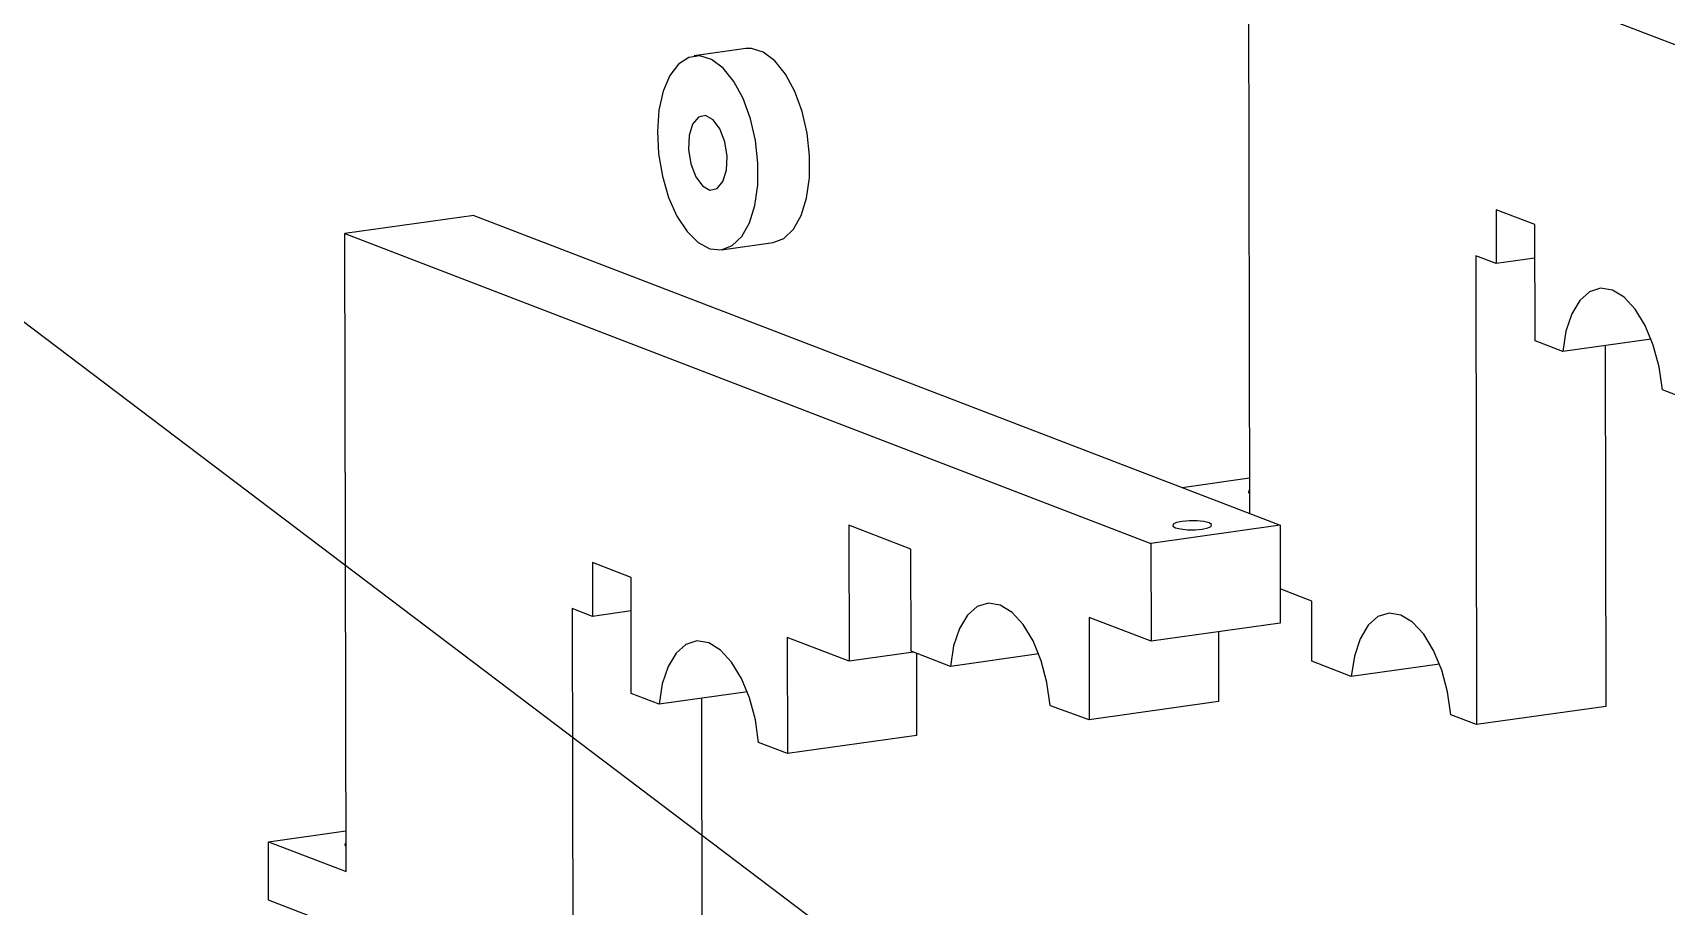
# Model space of a CAD drawing. Header units: millimetres. Extents: x 0 to 420, y 0 to 297.
# Drawn here: x 176.4 to 230.6, y 203.3 to 232.3 of the extents above; entities that cross this region are included whole.
import ezdxf

# ---------------------------------------------------------------- set-up
doc = ezdxf.new("R2010")
doc.units = ezdxf.units.MM
doc.layers.add('图框', color=7, linetype='Continuous')
doc.styles.get("Standard").update_dxf_attribs({"font": 'hyswlongfangsong.ttf'})
doc.dimstyles.new('SLDDIMSTYLE0', dxfattribs={"dimtxt": 0.18, "dimasz": 1.016, "dimexe": 0, "dimexo": 0.0625, "dimgap": 0, "dimtad": 0, "dimtih": 1, "dimtoh": 1, "dimdec": 0, "dimrnd": 1e-09, "dimzin": 0, "dimdsep": 46, "dimtxsty": 'STANDARD', "dimblk1": 'DOT', "dimblk2": 'DOT', "dimsah": 1, "dimcen": 0.09, "dimadec": 0, "dimazin": 0, "dimtfac": 1.016, "dimtdec": 0, "dimtofl": 0, "dimtmove": 0, "dimatfit": 3, "dimldrblk": 'DOT', "dimfxl": 1, "dimfrac": 2, "dimtolj": 1, "dimtzin": 0, "dimarcsym": 0})

# ---------------------------------------------------------------- blocks, each defined once
blk = doc.blocks.new('_Dot')
at = {"color": 0, "linetype": 'ByBlock', "lineweight": -2}
blk.add_line((-0.5, 0), (-1, 0), dxfattribs=at)
at = {"color": 0, "linetype": 'ByBlock', "const_width": 0.5}
blk.add_lwpolyline([(-0.25, 0, 1), (0.25, 0, 1)], format="xyb", close=True, dxfattribs=at)

msp = doc.modelspace()

# ---------------------------------------------------------------- linework, layer by layer
at = {"color": 7, "linetype": 'Continuous', "lineweight": 25}
for p, q in [((216.735, 237.336), (243.495, 227.046)), ((216.775, 216.323), (216.735, 237.336)), ((200.049, 231.76), (198.334, 231.518)), ((191.024, 226.222), (186.737, 225.618)), ((191.024, 226.222), (217.784, 215.935)), ((226.24, 225.917), (224.953, 226.411)), ((224.953, 226.411), (224.957, 224.623)), ((186.737, 225.618), (213.497, 215.331)), ((186.777, 204.433), (186.737, 225.618)), ((226.247, 222.058), (226.24, 225.917)), ((199.24, 225.082), (200.955, 225.323)), ((224.957, 224.623), (224.278, 224.884)), ((224.278, 224.884), (224.308, 209.311)), ((226.242, 224.804), (224.957, 224.623)), ((227.169, 221.703), (226.247, 222.058)), ((230.101, 222.116), (227.169, 221.703)), ((228.573, 221.901), (228.595, 209.915)), ((231.427, 220.066), (230.474, 220.432)), ((214.53, 217.186), (216.772, 217.502)), ((205.529, 215.143), (203.471, 215.934)), ((203.471, 215.934), (203.479, 211.418)), ((217.784, 215.935), (213.497, 215.331)), ((217.784, 215.935), (217.791, 212.682)), ((213.497, 215.331), (213.503, 212.078)), ((205.535, 211.748), (205.529, 215.143)), ((196.241, 214.2), (194.955, 214.695)), ((194.955, 214.695), (194.958, 212.907)), ((196.248, 210.341), (196.241, 214.2)), ((218.837, 213.414), (217.788, 213.817)), ((194.958, 212.907), (194.28, 213.167)), ((194.28, 213.167), (194.31, 197.594)), ((218.84, 211.413), (218.837, 213.414)), ((196.243, 213.088), (194.958, 212.907)), ((213.503, 212.078), (211.445, 212.869)), ((211.445, 212.869), (211.452, 209.474)), ((217.791, 212.682), (213.503, 212.078)), ((203.479, 211.418), (201.422, 212.209)), ((201.422, 212.209), (201.429, 208.35)), ((215.735, 212.392), (215.739, 210.078)), ((205.613, 211.718), (203.479, 211.418)), ((206.841, 211.246), (205.535, 211.748)), ((205.711, 211.681), (205.716, 208.953)), ((209.773, 211.659), (206.841, 211.246)), ((220.146, 210.911), (218.84, 211.413)), ((223.078, 211.324), (220.146, 210.911)), ((197.171, 209.987), (196.248, 210.341)), ((200.103, 210.399), (197.171, 209.987)), ((198.574, 210.184), (198.597, 198.198)), ((210.165, 209.938), (210.148, 209.944)), ((211.452, 209.474), (210.165, 209.938)), ((215.739, 210.078), (211.452, 209.474)), ((228.595, 209.915), (224.308, 209.311)), ((224.308, 209.311), (223.451, 209.641)), ((205.716, 208.953), (201.429, 208.35)), ((201.429, 208.35), (200.475, 208.716)), ((184.205, 205.422), (186.774, 205.784)), ((184.208, 203.476), (184.205, 205.422)), ((184.205, 205.422), (186.777, 204.433)), ((188.839, 201.696), (184.208, 203.476))]:
    msp.add_line(p, q, dxfattribs=at)
at = {"color": 7, "linetype": 'Continuous', "lineweight": 25, "flags": 128}
for points in [[(200.955, 225.323), (201.312, 225.46), (201.627, 225.764), (201.882, 226.218), (202.063, 226.797), (202.159, 227.469), (202.166, 228.2), (202.083, 228.949), (201.916, 229.676), (201.671, 230.342), (201.364, 230.911), (201.011, 231.352), (200.63, 231.641), (200.242, 231.764), (200.049, 231.76)], [(199.597, 225.219), (199.912, 225.523), (200.167, 225.976), (200.348, 226.555), (200.444, 227.228), (200.451, 227.958), (200.368, 228.708), (200.201, 229.435), (199.956, 230.1), (199.649, 230.669), (199.296, 231.11), (198.915, 231.4), (198.527, 231.522), (198.153, 231.471), (197.813, 231.249), (197.526, 230.868), (197.307, 230.348), (197.167, 229.718), (197.115, 229.011), (197.153, 228.267), (197.279, 227.523), (197.487, 226.822), (197.764, 226.201), (198.097, 225.692), (198.467, 225.324), (198.854, 225.117), (199.237, 225.081), (199.597, 225.219)], [(199.098, 227.115), (199.29, 227.346), (199.405, 227.722), (199.426, 228.187), (199.35, 228.668), (199.188, 229.093), (198.965, 229.398), (198.715, 229.536), (198.476, 229.485), (198.284, 229.254), (198.169, 228.877), (198.148, 228.413), (198.224, 227.932), (198.386, 227.506), (198.609, 227.202), (198.859, 227.064), (199.098, 227.115)], [(230.474, 220.432), (230.366, 221.19), (230.173, 221.914), (229.905, 222.564), (229.577, 223.105), (229.208, 223.505), (228.816, 223.743), (228.426, 223.806), (228.057, 223.689), (227.73, 223.401), (227.464, 222.956), (227.274, 222.379), (227.169, 221.703)], [(216.773, 217.102), (216.745, 217.081), (216.732, 217.023), (216.773, 216.988)], [(215.426, 216.008), (215.256, 216.052), (215.027, 216.076), (214.773, 216.079), (214.534, 216.058), (214.347, 216.019), (214.238, 215.965), (214.226, 215.907), (214.312, 215.851), (214.482, 215.808), (214.711, 215.784), (214.965, 215.781), (215.203, 215.801), (215.391, 215.841), (215.499, 215.895), (215.512, 215.953), (215.426, 216.008)], [(210.148, 209.944), (210.044, 210.705), (209.853, 211.434), (209.587, 212.089), (209.259, 212.635), (208.889, 213.04), (208.497, 213.283), (208.104, 213.349), (207.733, 213.235), (207.405, 212.948), (207.138, 212.503), (206.946, 211.925), (206.841, 211.246)], [(223.451, 209.641), (223.343, 210.398), (223.15, 211.122), (222.882, 211.773), (222.555, 212.313), (222.185, 212.713), (221.793, 212.951), (221.403, 213.014), (221.034, 212.897), (220.707, 212.609), (220.442, 212.164), (220.251, 211.587), (220.146, 210.911)], [(200.475, 208.716), (200.368, 209.474), (200.175, 210.198), (199.907, 210.848), (199.579, 211.388), (199.209, 211.789), (198.818, 212.027), (198.427, 212.089), (198.058, 211.973), (197.732, 211.684), (197.466, 211.24), (197.276, 210.663), (197.171, 209.987)], [(186.775, 205.384), (186.747, 205.364), (186.734, 205.305), (186.775, 205.27)]]:
    msp.add_lwpolyline(points, dxfattribs=at)

# ---------------------------------------------------------------- leaders
at = {"layer": '图框'}
for points in [[(219.08, 190.119), (119.638, 265.417)], [(201.585, 185.857), (119.631, 223.644)]]:
    msp.add_leader(points, dimstyle='SLDDIMSTYLE0', dxfattribs=at)

doc.saveas('drawing.dxf')
